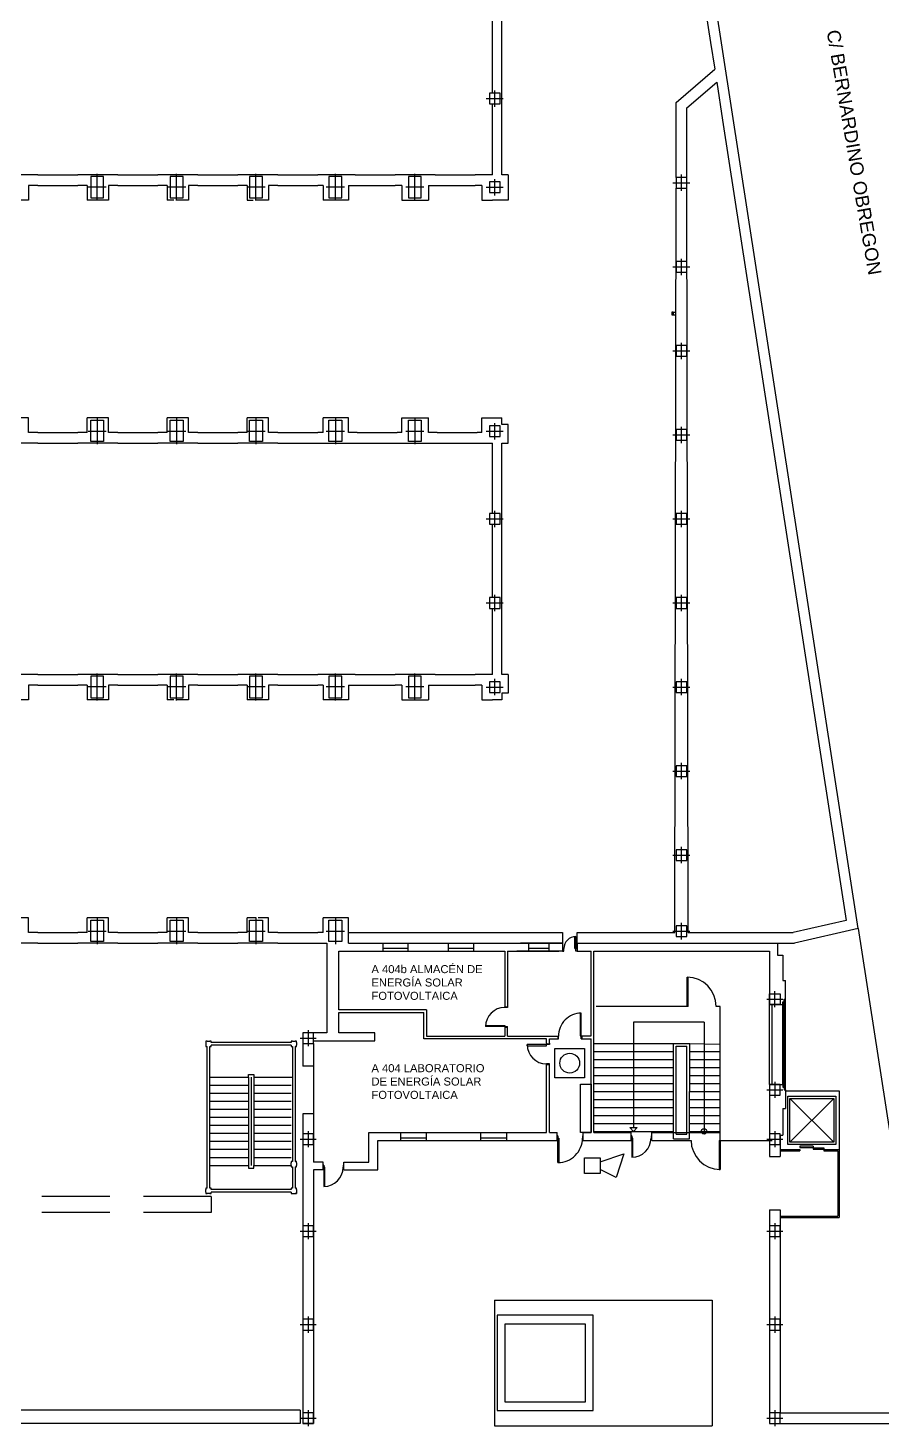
# Model space of a CAD drawing. Header units: millimetres. Extents: x 1471 to 1845, y 158 to 278.
# Drawn here: x 1544.3 to 1576.3, y 185.4 to 237.8 of the extents above; entities that cross this region are included whole.
import ezdxf

# ---------------------------------------------------------------- set-up
doc = ezdxf.new("R2010")
doc.units = ezdxf.units.MM
doc.header["$LTSCALE"] = 0.4
doc.linetypes.add('TRAZOS2', pattern=[9.525, 6.35, -3.175])
for name, color, linetype in [('Anotaciones finas', 92, 'Continuous'), ('Capa1', 150, 'TRAZOS2'), ('CUADROS ELECT', 30, 'Continuous'), ('MOBILIARIO', 7, 'Continuous'), ('MUROS', 7, 'Continuous'), ('NOMBRES', 7, 'Continuous'), ('Terraza y Patio', 150, 'TRAZOS2')]:
    doc.layers.add(name, color=color, linetype=linetype)
doc.layers.add('Incendios', color=7, linetype='Continuous', true_color=0xe60000)
doc.styles.add('PROYECTO', font='arial.ttf')

msp = doc.modelspace()

# ---------------------------------------------------------------- linework, layer by layer
at = {"layer": 'Anotaciones finas'}
for p, q in [((1566.866, 196.059), (1566.89, 196.059)), ((1564.182, 195.224), (1564.142, 195.224))]:
    msp.add_line(p, q, dxfattribs=at)
at = {"layer": 'Capa1'}
msp.add_line((1551.142, 193.95), (1551.142, 193.35), dxfattribs=at)
at = {"layer": 'CUADROS ELECT'}
msp.add_lwpolyline([(1565.386, 198.159), (1565.386, 196.359), (1564.986, 196.359), (1564.986, 198.159)], close=True, dxfattribs=at)
at = {"layer": 'Incendios'}
for p, q in [((1564.032, 199.505), (1565.139, 199.505)), ((1564.032, 198.398), (1564.032, 199.505)), ((1565.139, 199.505), (1565.139, 198.398)), ((1565.139, 198.398), (1564.032, 198.398)), ((1565.728, 195.257), (1566.619, 195.554)), ((1566.619, 195.554), (1566.322, 194.663)), ((1565.134, 195.406), (1565.728, 195.406)), ((1565.134, 194.812), (1565.134, 195.406)), ((1565.728, 195.406), (1565.728, 194.812)), ((1566.322, 194.663), (1565.728, 194.96)), ((1565.728, 194.812), (1565.134, 194.812))]:
    msp.add_line(p, q, dxfattribs=at)
msp.add_circle((1564.585, 198.952), 0.37, dxfattribs=at)
at = {"layer": 'MOBILIARIO'}
msp.add_line((1567.825, 203.85), (1568.525, 203.85), dxfattribs=at)
at = {"layer": 'MUROS'}
for p, q in [((1562.035, 232.25), (1562.035, 241.093)), ((1569.562, 239.187), (1569.867, 237.21)), ((1575.402, 203.996), (1569.957, 239.248)), ((1561.685, 235.308), (1561.685, 238.058)), ((1569.867, 237.21), (1570.022, 236.206)), ((1568.575, 234.954), (1570.022, 236.206)), ((1561.775, 234.8), (1561.775, 235.413)), ((1568.975, 234.754), (1570.097, 235.724)), ((1570.097, 235.724), (1570.317, 234.295)), ((1561.457, 235.108), (1562.093, 235.108)), ((1561.685, 232.25), (1561.685, 234.908)), ((1568.575, 232.15), (1568.575, 234.954)), ((1568.975, 232.15), (1568.975, 234.754)), ((1570.317, 234.295), (1574.95, 204.303)), ((1544.642, 232.25), (1543.142, 232.25)), ((1544.642, 232.25), (1546.142, 232.25)), ((1547.642, 232.25), (1546.142, 232.25)), ((1546.863, 231.283), (1546.863, 232.287)), ((1547.642, 232.25), (1549.142, 232.25)), ((1550.642, 232.25), (1549.142, 232.25)), ((1549.841, 231.283), (1549.841, 232.287)), ((1550.642, 232.25), (1552.142, 232.25)), ((1553.642, 232.25), (1552.142, 232.25)), ((1552.819, 231.283), (1552.819, 232.287)), ((1553.642, 232.25), (1555.142, 232.25)), ((1556.542, 232.25), (1555.142, 232.25)), ((1555.797, 231.283), (1555.797, 232.287)), ((1556.542, 232.25), (1558.042, 232.25)), ((1559.542, 232.25), (1558.042, 232.25)), ((1558.775, 231.283), (1558.775, 232.287)), ((1559.542, 232.25), (1561.042, 232.25)), ((1561.685, 232.25), (1561.042, 232.25)), ((1562.275, 232.25), (1562.035, 232.25)), ((1562.275, 232.25), (1562.275, 231.55)), ((1568.775, 231.643), (1568.775, 232.256)), ((1544.292, 231.85), (1544.292, 231.3)), ((1544.642, 231.85), (1544.292, 231.85)), ((1544.642, 231.85), (1546.142, 231.85)), ((1546.492, 231.85), (1546.142, 231.85)), ((1546.492, 231.85), (1546.492, 231.3)), ((1546.521, 231.8), (1547.205, 231.8)), ((1547.292, 231.85), (1547.292, 231.3)), ((1547.642, 231.85), (1547.292, 231.85)), ((1547.642, 231.85), (1549.142, 231.85)), ((1549.492, 231.85), (1549.142, 231.85)), ((1549.492, 231.85), (1549.492, 231.3)), ((1549.499, 231.8), (1550.183, 231.8)), ((1550.292, 231.85), (1550.292, 231.3)), ((1550.642, 231.85), (1550.292, 231.85)), ((1550.642, 231.85), (1552.142, 231.85)), ((1552.492, 231.85), (1552.142, 231.85)), ((1552.477, 231.8), (1553.161, 231.8)), ((1552.492, 231.85), (1552.492, 231.3)), ((1553.292, 231.85), (1553.292, 231.3)), ((1553.642, 231.85), (1553.292, 231.85)), ((1553.642, 231.85), (1555.142, 231.85)), ((1555.342, 231.85), (1555.142, 231.85)), ((1555.342, 231.85), (1555.342, 231.3)), ((1555.455, 231.8), (1556.139, 231.8)), ((1556.292, 231.85), (1556.542, 231.85)), ((1556.292, 231.85), (1556.292, 231.3)), ((1556.542, 231.85), (1558.042, 231.85)), ((1558.292, 231.85), (1558.042, 231.85)), ((1558.292, 231.85), (1558.292, 231.3)), ((1558.433, 231.8), (1559.117, 231.8)), ((1559.292, 231.85), (1559.542, 231.85)), ((1559.292, 231.85), (1559.292, 231.3)), ((1559.542, 231.85), (1561.042, 231.85)), ((1561.292, 231.85), (1561.042, 231.85)), ((1561.292, 231.85), (1561.292, 231.3)), ((1561.457, 231.785), (1562.093, 231.785)), ((1561.775, 231.478), (1561.775, 232.091)), ((1568.457, 231.95), (1569.093, 231.95)), ((1568.525, 204.4), (1568.575, 231.75)), ((1569.025, 204.4), (1568.975, 231.75)), ((1544.292, 231.3), (1543.492, 231.3)), ((1547.292, 231.3), (1546.492, 231.3)), ((1549.741, 231.3), (1549.492, 231.3)), ((1550.292, 231.3), (1549.841, 231.3)), ((1552.492, 231.3), (1552.719, 231.3)), ((1553.292, 231.3), (1552.819, 231.3)), ((1556.292, 231.3), (1555.342, 231.3)), ((1558.292, 231.3), (1559.292, 231.3)), ((1561.292, 231.3), (1561.685, 231.3)), ((1562.275, 231.3), (1561.685, 231.3)), ((1562.275, 231.55), (1562.275, 231.3)), ((1568.775, 228.493), (1568.775, 229.106)), ((1568.457, 228.8), (1569.093, 228.8)), ((1568.415, 227.1), (1568.575, 227.1)), ((1568.465, 227.1), (1568.415, 227.1)), ((1568.415, 227.1), (1568.415, 227)), ((1568.415, 227), (1568.575, 227)), ((1568.465, 227), (1568.415, 227)), ((1568.465, 227.1), (1568.465, 227)), ((1568.775, 225.343), (1568.775, 225.956)), ((1568.457, 225.65), (1569.093, 225.65)), ((1544.292, 223.135), (1543.492, 223.135)), ((1544.292, 222.585), (1544.292, 223.135)), ((1547.292, 223.135), (1546.492, 223.135)), ((1546.492, 222.585), (1546.492, 223.135)), ((1546.863, 223.153), (1546.863, 222.148)), ((1547.292, 222.585), (1547.292, 223.135)), ((1550.292, 223.135), (1549.492, 223.135)), ((1549.492, 222.585), (1549.492, 223.135)), ((1549.841, 223.153), (1549.841, 222.148)), ((1550.292, 222.585), (1550.292, 223.135)), ((1553.292, 223.135), (1552.492, 223.135)), ((1552.492, 222.585), (1552.492, 223.135)), ((1552.819, 223.153), (1552.819, 222.148)), ((1553.292, 222.585), (1553.292, 223.135)), ((1556.292, 223.135), (1555.342, 223.135)), ((1555.342, 222.585), (1555.342, 223.135)), ((1555.797, 223.153), (1555.797, 222.148)), ((1556.292, 222.585), (1556.292, 223.135)), ((1558.292, 223.135), (1559.292, 223.135)), ((1558.292, 222.585), (1558.292, 223.135)), ((1558.775, 223.153), (1558.775, 222.148)), ((1559.292, 222.585), (1559.292, 223.135)), ((1561.292, 223.135), (1562.045, 223.135)), ((1561.292, 222.585), (1561.292, 223.135)), ((1561.775, 222.328), (1561.775, 222.942)), ((1561.975, 222.436), (1561.975, 222.836)), ((1562.045, 222.885), (1562.045, 223.135)), ((1562.275, 222.885), (1562.045, 222.885)), ((1562.275, 222.185), (1562.275, 222.885)), ((1568.775, 222.193), (1568.775, 222.806)), ((1544.642, 222.585), (1544.292, 222.585)), ((1544.642, 222.585), (1546.142, 222.585)), ((1546.492, 222.585), (1546.142, 222.585)), ((1546.521, 222.636), (1547.205, 222.636)), ((1547.642, 222.585), (1547.292, 222.585)), ((1547.642, 222.585), (1549.142, 222.585)), ((1549.492, 222.585), (1549.142, 222.585)), ((1549.499, 222.636), (1550.183, 222.636)), ((1550.642, 222.585), (1550.292, 222.585)), ((1550.642, 222.585), (1552.142, 222.585)), ((1552.492, 222.585), (1552.142, 222.585)), ((1552.477, 222.636), (1553.161, 222.636)), ((1553.642, 222.585), (1553.292, 222.585)), ((1553.642, 222.585), (1555.142, 222.585)), ((1555.342, 222.585), (1555.142, 222.585)), ((1555.455, 222.636), (1556.139, 222.636)), ((1556.617, 222.585), (1556.292, 222.585)), ((1556.617, 222.585), (1558.117, 222.585)), ((1558.292, 222.585), (1558.117, 222.585)), ((1558.433, 222.636), (1559.117, 222.636)), ((1559.617, 222.585), (1559.292, 222.585)), ((1559.617, 222.585), (1561.117, 222.585)), ((1561.292, 222.585), (1561.117, 222.585)), ((1561.457, 222.636), (1562.093, 222.636)), ((1568.457, 222.5), (1569.093, 222.5)), ((1544.642, 222.185), (1543.142, 222.185)), ((1544.642, 222.185), (1546.142, 222.185)), ((1547.642, 222.185), (1546.142, 222.185)), ((1547.642, 222.185), (1549.142, 222.185)), ((1550.642, 222.185), (1549.142, 222.185)), ((1550.642, 222.185), (1552.142, 222.185)), ((1553.642, 222.185), (1552.142, 222.185)), ((1553.642, 222.185), (1555.142, 222.185)), ((1555.142, 222.185), (1556.617, 222.185)), ((1556.617, 222.185), (1558.117, 222.185)), ((1558.117, 222.185), (1559.617, 222.185)), ((1559.617, 222.185), (1561.117, 222.185)), ((1561.117, 222.185), (1561.685, 222.185)), ((1561.685, 219.55), (1561.685, 222.185)), ((1562.035, 213.515), (1562.035, 222.185)), ((1562.035, 222.185), (1562.275, 222.185)), ((1561.775, 219.043), (1561.775, 219.656)), ((1568.775, 219.043), (1568.775, 219.656)), ((1561.457, 219.35), (1562.093, 219.35)), ((1561.685, 216.4), (1561.685, 219.15)), ((1568.457, 219.35), (1569.093, 219.35)), ((1561.775, 215.893), (1561.775, 216.506)), ((1568.775, 215.893), (1568.775, 216.506)), ((1561.457, 216.2), (1562.093, 216.2)), ((1561.685, 213.515), (1561.685, 216)), ((1568.457, 216.2), (1569.093, 216.2)), ((1544.642, 213.515), (1543.142, 213.515)), ((1544.642, 213.515), (1546.142, 213.515)), ((1547.642, 213.515), (1546.142, 213.515)), ((1546.863, 212.548), (1546.863, 213.552)), ((1547.642, 213.515), (1549.142, 213.515)), ((1550.642, 213.515), (1549.142, 213.515)), ((1549.841, 212.548), (1549.841, 213.552)), ((1550.642, 213.515), (1552.142, 213.515)), ((1553.642, 213.515), (1552.142, 213.515)), ((1552.819, 212.548), (1552.819, 213.552)), ((1553.642, 213.515), (1555.142, 213.515)), ((1556.542, 213.515), (1555.142, 213.515)), ((1555.797, 212.548), (1555.797, 213.552)), ((1556.542, 213.515), (1558.042, 213.515)), ((1559.542, 213.515), (1558.042, 213.515)), ((1558.775, 212.548), (1558.775, 213.552)), ((1559.542, 213.515), (1561.042, 213.515)), ((1561.685, 213.515), (1561.042, 213.515)), ((1561.775, 212.743), (1561.775, 213.356)), ((1562.275, 213.515), (1562.035, 213.515)), ((1562.275, 213.515), (1562.275, 212.815)), ((1568.775, 212.743), (1568.775, 213.356)), ((1544.642, 213.115), (1544.292, 213.115)), ((1544.292, 213.115), (1544.292, 212.565)), ((1544.642, 213.115), (1546.142, 213.115)), ((1546.492, 213.115), (1546.142, 213.115)), ((1546.492, 213.115), (1546.492, 212.565)), ((1546.521, 213.065), (1547.205, 213.065)), ((1547.642, 213.115), (1547.292, 213.115)), ((1547.292, 213.115), (1547.292, 212.565)), ((1547.642, 213.115), (1549.142, 213.115)), ((1549.492, 213.115), (1549.142, 213.115)), ((1549.492, 213.115), (1549.492, 212.565)), ((1549.499, 213.065), (1550.183, 213.065)), ((1550.642, 213.115), (1550.292, 213.115)), ((1550.292, 213.115), (1550.292, 212.565)), ((1550.642, 213.115), (1552.142, 213.115)), ((1552.492, 213.115), (1552.142, 213.115)), ((1552.477, 213.065), (1553.161, 213.065)), ((1552.492, 213.115), (1552.492, 212.565)), ((1553.642, 213.115), (1553.292, 213.115)), ((1553.292, 213.115), (1553.292, 212.565)), ((1553.642, 213.115), (1555.142, 213.115)), ((1555.342, 213.115), (1555.142, 213.115)), ((1555.342, 213.115), (1555.342, 212.565)), ((1555.455, 213.065), (1556.139, 213.065)), ((1556.292, 213.115), (1556.292, 212.565)), ((1556.292, 213.115), (1556.542, 213.115)), ((1556.542, 213.115), (1558.042, 213.115)), ((1558.292, 213.115), (1558.042, 213.115)), ((1558.292, 213.115), (1558.292, 212.565)), ((1558.433, 213.065), (1559.117, 213.065)), ((1559.292, 213.115), (1559.292, 212.565)), ((1559.292, 213.115), (1559.542, 213.115)), ((1559.542, 213.115), (1561.042, 213.115)), ((1561.292, 213.115), (1561.042, 213.115)), ((1561.292, 213.115), (1561.292, 212.565)), ((1561.457, 213.05), (1562.093, 213.05)), ((1561.975, 212.85), (1561.975, 213.25)), ((1562.275, 212.815), (1562.035, 212.815)), ((1562.035, 212.815), (1562.035, 212.565)), ((1568.457, 213.05), (1569.093, 213.05)), ((1544.292, 212.566), (1543.492, 212.566)), ((1547.292, 212.565), (1546.492, 212.565)), ((1549.741, 212.565), (1549.492, 212.565)), ((1550.292, 212.565), (1549.841, 212.565)), ((1553.292, 212.565), (1552.492, 212.565)), ((1555.797, 212.565), (1555.342, 212.565)), ((1556.292, 212.565), (1555.797, 212.565)), ((1558.292, 212.565), (1559.292, 212.565)), ((1561.292, 212.565), (1561.685, 212.565)), ((1562.035, 212.565), (1561.685, 212.565)), ((1568.775, 209.593), (1568.775, 210.206)), ((1568.457, 209.9), (1569.093, 209.9)), ((1568.775, 206.443), (1568.775, 207.056)), ((1568.457, 206.75), (1569.093, 206.75)), ((1544.292, 204.4), (1543.492, 204.4)), ((1544.292, 203.85), (1544.292, 204.4)), ((1546.492, 203.85), (1546.492, 204.4)), ((1547.292, 204.4), (1546.492, 204.4)), ((1546.863, 204.417), (1546.863, 203.413)), ((1547.292, 203.85), (1547.292, 204.4)), ((1549.492, 203.85), (1549.492, 204.4)), ((1550.292, 204.4), (1549.492, 204.4)), ((1549.841, 204.417), (1549.841, 203.413)), ((1550.292, 203.85), (1550.292, 204.4)), ((1552.492, 203.85), (1552.492, 204.4)), ((1552.819, 204.4), (1552.492, 204.4)), ((1552.819, 204.417), (1552.819, 203.413)), ((1553.292, 204.4), (1552.896, 204.4)), ((1553.292, 203.85), (1553.292, 204.4)), ((1555.342, 203.85), (1555.342, 204.4)), ((1556.292, 204.4), (1555.342, 204.4)), ((1555.797, 204.417), (1555.797, 203.413)), ((1556.292, 203.45), (1556.292, 204.4)), ((1568.525, 203.85), (1568.525, 204.4)), ((1569.025, 203.85), (1569.025, 204.4)), ((1544.642, 203.85), (1544.292, 203.85)), ((1544.642, 203.85), (1546.142, 203.85)), ((1546.492, 203.85), (1546.142, 203.85)), ((1546.521, 203.901), (1547.205, 203.901)), ((1547.642, 203.85), (1547.292, 203.85)), ((1547.642, 203.85), (1549.142, 203.85)), ((1549.492, 203.85), (1549.142, 203.85)), ((1549.499, 203.901), (1550.183, 203.901)), ((1550.642, 203.85), (1550.292, 203.85)), ((1550.642, 203.85), (1552.142, 203.85)), ((1552.492, 203.85), (1552.142, 203.85)), ((1552.477, 203.901), (1553.161, 203.901)), ((1553.642, 203.85), (1553.292, 203.85)), ((1553.642, 203.85), (1555.142, 203.85)), ((1555.342, 203.85), (1555.142, 203.85)), ((1555.455, 203.901), (1556.139, 203.901)), ((1556.292, 203.85), (1564.317, 203.85)), ((1564.317, 203.85), (1564.317, 203.45)), ((1564.865, 203.85), (1568.525, 203.85)), ((1564.865, 203.45), (1564.865, 203.85)), ((1568.457, 203.901), (1569.093, 203.901)), ((1568.775, 203.593), (1568.775, 204.206)), ((1569.025, 203.85), (1572.969, 203.85)), ((1574.95, 204.303), (1572.969, 203.85)), ((1575.402, 203.996), (1573.014, 203.45)), ((1575.402, 203.996), (1578.171, 186.072)), ((1544.642, 203.45), (1543.142, 203.45)), ((1544.642, 203.45), (1546.142, 203.45)), ((1547.642, 203.45), (1546.142, 203.45)), ((1547.642, 203.45), (1549.142, 203.45)), ((1550.642, 203.45), (1549.142, 203.45)), ((1550.642, 203.45), (1552.142, 203.45)), ((1553.642, 203.45), (1552.142, 203.45)), ((1553.642, 203.45), (1555.142, 203.45)), ((1555.142, 203.45), (1555.475, 203.45)), ((1555.475, 203.45), (1555.475, 200.094)), ((1556.292, 203.45), (1564.317, 203.45)), ((1557.572, 203.45), (1557.572, 203.15)), ((1558.527, 203.15), (1558.527, 203.45)), ((1560.03, 203.45), (1560.03, 203.15)), ((1560.985, 203.15), (1560.985, 203.45)), ((1564.317, 203.45), (1562.74, 203.45)), ((1563.038, 203.45), (1563.038, 203.15)), ((1563.815, 203.15), (1563.815, 203.45)), ((1564.317, 203.45), (1564.317, 203.15)), ((1564.775, 203.25), (1564.775, 203.7)), ((1564.775, 203.7), (1564.815, 203.7)), ((1564.815, 203.7), (1564.815, 203.25)), ((1564.865, 203.45), (1573.014, 203.45)), ((1564.865, 203.45), (1564.865, 203.15)), ((1572.375, 203.45), (1572.375, 203)), ((1555.925, 200.95), (1555.925, 203.15)), ((1555.925, 203.15), (1562.147, 203.15)), ((1558.527, 203.25), (1557.572, 203.25)), ((1557.572, 203.15), (1558.527, 203.15)), ((1560.985, 203.25), (1560.03, 203.25)), ((1560.03, 203.15), (1560.985, 203.15)), ((1562.147, 203.15), (1562.147, 201.066)), ((1562.248, 203.15), (1562.248, 201.066)), ((1562.248, 203.15), (1564.181, 203.15)), ((1564.317, 203.15), (1562.604, 203.15)), ((1563.815, 203.25), (1563.038, 203.25)), ((1563.038, 203.15), (1563.815, 203.15)), ((1564.367, 203.25), (1564.317, 203.25)), ((1564.317, 203.15), (1564.367, 203.15)), ((1564.367, 203.15), (1564.367, 203.25)), ((1564.367, 203.15), (1564.367, 203.25)), ((1564.775, 203.25), (1564.815, 203.25)), ((1564.815, 203.15), (1564.815, 203.25)), ((1564.815, 203.25), (1564.865, 203.25)), ((1564.865, 203.15), (1564.815, 203.15)), ((1564.865, 203.15), (1565.386, 203.15)), ((1565.386, 199.976), (1565.386, 203.15)), ((1565.486, 203.15), (1572.075, 203.15)), ((1565.486, 196.359), (1565.486, 203.15)), ((1572.075, 203.15), (1572.075, 201.15)), ((1572.375, 203), (1572.575, 203)), ((1572.575, 203), (1572.575, 202.05)), ((1568.99, 201.079), (1568.99, 202.169)), ((1569.03, 201.079), (1569.03, 202.169)), ((1572.575, 202.05), (1572.675, 202.05)), ((1572.675, 201.35), (1572.675, 202.05)), ((1571.975, 201.35), (1572.575, 201.35)), ((1572.275, 201.05), (1572.275, 201.65)), ((1572.575, 201.15), (1572.575, 201.25)), ((1572.575, 201.25), (1572.625, 201.25)), ((1572.625, 201.35), (1572.675, 201.35)), ((1572.625, 201.25), (1572.625, 201.35)), ((1572.625, 198.05), (1572.625, 201.25)), ((1572.675, 197.95), (1572.675, 201.35)), ((1559.211, 200.95), (1555.925, 200.95)), ((1555.925, 200.85), (1559.111, 200.85)), ((1555.925, 200.094), (1555.925, 200.85)), ((1559.111, 199.859), (1559.111, 200.85)), ((1559.211, 200.95), (1559.211, 199.959)), ((1562.147, 201.066), (1562.248, 201.066)), ((1562.147, 201.041), (1562.147, 201.066)), ((1562.248, 201.041), (1562.147, 201.041)), ((1562.248, 201.066), (1562.248, 201.041)), ((1565.015, 200.826), (1564.975, 200.826)), ((1564.975, 200.826), (1564.975, 199.976)), ((1565.015, 199.976), (1565.015, 200.826)), ((1569.03, 201.079), (1565.575, 201.079)), ((1569.03, 201.169), (1568.99, 201.169)), ((1569.03, 201.079), (1568.99, 201.079)), ((1570.226, 201.079), (1570.08, 201.079)), ((1570.226, 199.659), (1570.226, 201.079)), ((1572.075, 201.15), (1572.575, 201.15)), ((1572.075, 198.15), (1572.075, 201.15)), ((1572.175, 198.15), (1572.175, 201.15)), ((1572.575, 198.15), (1572.575, 201.15)), ((1554.775, 200.194), (1554.775, 199.594)), ((1561.428, 200.361), (1561.428, 200.321)), ((1561.428, 200.361), (1562.148, 200.361)), ((1562.148, 200.321), (1561.428, 200.321)), ((1562.148, 200.361), (1562.148, 200.321)), ((1562.148, 200.321), (1562.148, 200.296)), ((1562.148, 200.321), (1562.248, 200.321)), ((1562.148, 200.296), (1562.248, 200.296)), ((1562.148, 200.296), (1562.148, 199.959)), ((1562.248, 200.296), (1562.248, 200.321)), ((1562.248, 199.959), (1562.248, 200.296)), ((1566.975, 200.489), (1566.975, 196.536)), ((1569.621, 200.489), (1566.975, 200.489)), ((1569.621, 200.489), (1569.621, 196.394)), ((1550.992, 199.772), (1550.942, 199.772)), ((1550.942, 199.772), (1550.942, 199.722)), ((1550.942, 199.722), (1550.942, 199.622)), ((1550.992, 199.772), (1551.092, 199.772)), ((1551.142, 199.772), (1551.092, 199.772)), ((1551.142, 199.722), (1551.142, 199.772)), ((1554.142, 199.722), (1551.142, 199.722)), ((1554.142, 199.772), (1554.142, 199.722)), ((1554.192, 199.772), (1554.142, 199.772)), ((1554.192, 199.772), (1554.292, 199.772)), ((1554.342, 199.772), (1554.292, 199.772)), ((1554.342, 199.722), (1554.342, 199.772)), ((1554.342, 199.722), (1554.342, 199.622)), ((1554.475, 199.894), (1555.075, 199.894)), ((1554.575, 200.094), (1554.575, 198.844)), ((1555.475, 200.094), (1554.975, 200.094)), ((1554.975, 199.794), (1557.275, 199.794)), ((1554.975, 199.694), (1554.975, 195.239)), ((1557.275, 200.094), (1555.925, 200.094)), ((1557.275, 199.794), (1557.275, 200.094)), ((1563.711, 199.859), (1559.111, 199.859)), ((1559.211, 199.959), (1562.148, 199.959)), ((1562.248, 199.959), (1564.167, 199.959)), ((1563.711, 199.696), (1563.711, 199.859)), ((1563.711, 199.696), (1563.711, 199.671)), ((1563.711, 199.646), (1563.711, 199.671)), ((1563.711, 199.671), (1563.826, 199.671)), ((1563.826, 199.696), (1563.826, 199.859)), ((1563.826, 199.859), (1564.167, 199.859)), ((1563.826, 199.696), (1563.826, 199.671)), ((1563.826, 199.671), (1563.826, 199.646)), ((1564.137, 199.959), (1564.167, 199.959)), ((1564.137, 199.959), (1564.137, 199.859)), ((1564.167, 199.859), (1564.167, 199.959)), ((1564.975, 199.976), (1565.015, 199.976)), ((1565.015, 199.976), (1565.386, 199.976)), ((1565.015, 199.976), (1565.04, 199.976)), ((1565.015, 199.859), (1565.015, 199.976)), ((1565.015, 199.859), (1565.386, 199.859)), ((1565.04, 199.976), (1565.04, 199.859)), ((1565.386, 196.359), (1565.386, 199.859)), ((1565.486, 199.694), (1568.475, 199.694)), ((1568.475, 196.117), (1568.475, 199.694)), ((1568.475, 199.694), (1569.075, 199.694)), ((1569.075, 196.117), (1569.086, 199.694)), ((1569.086, 199.694), (1570.226, 199.659)), ((1570.226, 196.059), (1570.226, 199.659)), ((1550.942, 199.622), (1550.942, 199.572)), ((1550.942, 199.572), (1550.992, 199.572)), ((1550.992, 194.272), (1550.992, 199.572)), ((1551.092, 194.272), (1551.092, 199.572)), ((1551.092, 199.572), (1551.142, 199.572)), ((1554.142, 199.622), (1551.142, 199.622)), ((1551.142, 199.572), (1551.142, 199.622)), ((1554.142, 199.622), (1554.142, 199.572)), ((1554.142, 199.572), (1554.192, 199.572)), ((1554.192, 199.572), (1554.192, 195.272)), ((1554.292, 199.572), (1554.292, 195.272)), ((1554.292, 199.572), (1554.342, 199.572)), ((1554.342, 199.572), (1554.342, 199.622)), ((1563.711, 199.646), (1562.991, 199.646)), ((1562.991, 199.606), (1562.991, 199.646)), ((1562.991, 199.606), (1563.711, 199.606)), ((1563.826, 199.646), (1563.711, 199.646)), ((1563.711, 199.606), (1563.711, 199.646)), ((1565.486, 199.394), (1568.475, 199.394)), ((1565.486, 199.394), (1568.475, 199.394)), ((1568.575, 196.294), (1568.575, 199.594)), ((1568.575, 199.594), (1568.975, 199.594)), ((1568.975, 196.294), (1568.975, 199.594)), ((1569.075, 199.394), (1570.226, 199.394)), ((1569.086, 199.394), (1570.226, 199.394)), ((1554.975, 198.844), (1554.575, 198.844)), ((1563.711, 198.901), (1563.711, 198.926)), ((1563.826, 198.926), (1563.711, 198.926)), ((1563.711, 196.359), (1563.711, 198.901)), ((1563.711, 198.901), (1563.826, 198.901)), ((1563.826, 198.926), (1563.826, 198.921)), ((1563.826, 198.896), (1563.826, 198.921)), ((1563.826, 196.359), (1563.826, 198.901)), ((1565.486, 199.094), (1568.475, 199.094)), ((1565.486, 199.094), (1568.475, 199.094)), ((1565.486, 198.794), (1568.475, 198.794)), ((1569.075, 199.094), (1570.226, 199.094)), ((1569.075, 198.794), (1570.226, 198.794)), ((1551.092, 198.422), (1552.542, 198.422)), ((1551.092, 198.122), (1552.542, 198.122)), ((1552.542, 198.422), (1552.542, 198.522)), ((1552.542, 198.522), (1552.742, 198.522)), ((1552.542, 198.422), (1552.542, 195.122)), ((1552.642, 198.422), (1552.642, 195.122)), ((1552.742, 198.522), (1552.742, 198.422)), ((1552.742, 198.422), (1554.192, 198.422)), ((1552.742, 198.422), (1552.742, 195.122)), ((1552.742, 198.122), (1554.142, 198.122)), ((1565.486, 198.494), (1568.475, 198.494)), ((1565.486, 198.194), (1568.475, 198.194)), ((1569.075, 198.494), (1570.226, 198.494)), ((1569.075, 198.194), (1570.226, 198.194)), ((1572.075, 198.15), (1572.575, 198.15)), ((1572.075, 198.15), (1572.075, 195.45)), ((1572.275, 198.25), (1572.275, 197.65)), ((1572.575, 198.15), (1572.575, 198.05)), ((1551.092, 197.822), (1552.542, 197.822)), ((1552.742, 197.822), (1554.142, 197.822)), ((1565.486, 197.894), (1568.475, 197.894)), ((1565.486, 197.594), (1568.475, 197.594)), ((1569.075, 197.894), (1570.226, 197.894)), ((1569.075, 197.594), (1570.226, 197.594)), ((1571.975, 197.95), (1572.575, 197.95)), ((1572.575, 198.05), (1572.625, 198.05)), ((1572.625, 198.05), (1572.625, 197.95)), ((1572.625, 197.95), (1572.675, 197.95)), ((1572.675, 197.95), (1572.675, 197.25)), ((1572.675, 197.92), (1574.695, 197.92)), ((1574.491, 197.632), (1572.837, 195.986)), ((1572.837, 197.632), (1574.491, 195.986)), ((1574.695, 197.92), (1574.695, 195.72)), ((1551.092, 197.522), (1552.542, 197.522)), ((1551.092, 197.222), (1552.542, 197.222)), ((1552.742, 197.522), (1554.142, 197.522)), ((1552.742, 197.222), (1554.142, 197.222)), ((1554.975, 197.05), (1554.575, 197.05)), ((1554.575, 197.05), (1554.575, 196.818)), ((1565.486, 197.294), (1568.475, 197.294)), ((1569.075, 197.294), (1570.226, 197.294)), ((1572.575, 197.25), (1572.575, 196.25)), ((1572.575, 197.25), (1572.675, 197.25)), ((1551.092, 196.922), (1552.542, 196.922)), ((1551.092, 196.622), (1552.542, 196.622)), ((1552.742, 196.922), (1554.142, 196.922)), ((1552.742, 196.622), (1554.142, 196.622)), ((1554.575, 196.95), (1554.575, 194.817)), ((1565.486, 196.994), (1568.475, 196.994)), ((1565.486, 196.694), (1568.475, 196.694)), ((1566.834, 196.536), (1567.117, 196.536)), ((1566.975, 196.394), (1566.834, 196.536)), ((1566.975, 196.394), (1567.117, 196.536)), ((1569.075, 196.994), (1570.226, 196.994)), ((1569.075, 196.694), (1570.226, 196.694)), ((1551.092, 196.322), (1552.542, 196.322)), ((1551.092, 196.022), (1552.542, 196.022)), ((1552.742, 196.322), (1554.142, 196.322)), ((1552.742, 196.022), (1554.142, 196.022)), ((1554.475, 196.1), (1555.075, 196.1)), ((1554.775, 196.4), (1554.775, 195.8)), ((1557.054, 195.235), (1557.054, 196.359)), ((1557.054, 196.359), (1563.711, 196.359)), ((1557.391, 196.059), (1564.117, 196.059)), ((1557.391, 194.959), (1557.391, 196.059)), ((1558.251, 196.059), (1558.251, 196.359)), ((1558.251, 196.159), (1559.207, 196.159)), ((1559.207, 196.359), (1559.207, 196.059)), ((1561.253, 196.059), (1561.253, 196.359)), ((1561.253, 196.159), (1562.209, 196.159)), ((1562.209, 196.359), (1562.209, 196.059)), ((1563.826, 196.359), (1564.117, 196.359)), ((1563.826, 196.359), (1564.117, 196.359)), ((1564.117, 196.059), (1564.117, 196.359)), ((1564.117, 196.144), (1564.117, 196.224)), ((1564.142, 196.224), (1564.117, 196.224)), ((1564.142, 196.144), (1564.117, 196.144)), ((1564.142, 196.224), (1564.142, 196.144)), ((1564.142, 196.144), (1564.182, 196.144)), ((1564.142, 195.224), (1564.142, 196.144)), ((1564.182, 196.144), (1564.182, 195.224)), ((1565.065, 196.224), (1565.065, 196.144)), ((1565.095, 196.224), (1565.065, 196.224)), ((1565.095, 196.144), (1565.065, 196.144)), ((1565.095, 196.059), (1565.095, 196.359)), ((1565.095, 196.359), (1565.386, 196.359)), ((1565.095, 196.144), (1565.095, 196.224)), ((1565.095, 196.059), (1566.866, 196.059)), ((1565.486, 196.394), (1568.475, 196.394)), ((1565.486, 196.359), (1566.89, 196.359)), ((1566.89, 196.059), (1566.89, 196.359)), ((1566.915, 196.224), (1566.89, 196.224)), ((1566.915, 196.144), (1566.89, 196.144)), ((1566.915, 196.224), (1566.915, 196.144)), ((1566.915, 196.144), (1566.915, 195.424)), ((1566.955, 196.144), (1566.915, 196.144)), ((1566.955, 195.424), (1566.955, 196.144)), ((1567.635, 196.224), (1567.635, 196.144)), ((1567.665, 196.224), (1567.635, 196.224)), ((1567.665, 196.144), (1567.635, 196.144)), ((1567.665, 196.059), (1567.665, 196.359)), ((1567.665, 196.359), (1570.226, 196.359)), ((1567.665, 196.059), (1567.826, 196.059)), ((1567.826, 196.059), (1569.136, 196.059)), ((1568.475, 196.117), (1569.075, 196.117)), ((1568.575, 196.294), (1568.975, 196.294)), ((1569.075, 196.394), (1570.226, 196.394)), ((1569.075, 196.059), (1569.136, 196.059)), ((1570.186, 196.059), (1572.075, 196.059)), ((1570.186, 196.059), (1572.175, 196.059)), ((1570.186, 196.059), (1570.186, 194.969)), ((1570.186, 196.059), (1570.226, 196.059)), ((1570.226, 196.059), (1570.226, 194.969)), ((1571.975, 196.1), (1572.575, 196.1)), ((1572.275, 196.4), (1572.275, 195.8)), ((1572.475, 196.25), (1572.475, 195.45)), ((1572.475, 196.25), (1572.575, 196.25)), ((1551.092, 195.722), (1552.542, 195.722)), ((1552.742, 195.722), (1554.142, 195.722)), ((1570.186, 195.969), (1570.226, 195.969)), ((1572.475, 195.72), (1573.215, 195.72)), ((1572.475, 195.67), (1573.215, 195.67)), ((1573.715, 195.846), (1573.215, 195.846)), ((1573.215, 195.846), (1573.215, 195.796)), ((1573.215, 195.796), (1573.715, 195.796)), ((1573.215, 195.72), (1573.215, 195.67)), ((1573.715, 195.846), (1573.715, 195.796)), ((1573.715, 195.782), (1573.715, 195.732)), ((1573.715, 195.782), (1574.115, 195.782)), ((1573.715, 195.732), (1574.115, 195.732)), ((1574.115, 195.782), (1574.115, 195.732)), ((1574.115, 195.72), (1574.515, 195.72)), ((1574.115, 195.72), (1574.115, 195.67)), ((1574.115, 195.67), (1574.515, 195.67)), ((1574.515, 195.72), (1574.695, 195.72)), ((1574.515, 195.72), (1574.515, 195.67)), ((1574.515, 195.72), (1574.515, 195.67)), ((1574.515, 195.67), (1574.645, 195.67)), ((1574.645, 195.67), (1574.645, 193.22)), ((1574.695, 195.72), (1574.695, 193.17)), ((1551.092, 195.422), (1552.542, 195.422)), ((1551.092, 195.122), (1552.542, 195.122)), ((1552.542, 195.122), (1552.542, 195.022)), ((1552.542, 195.022), (1552.742, 195.022)), ((1552.742, 195.422), (1554.142, 195.422)), ((1552.742, 195.122), (1554.142, 195.122)), ((1552.742, 195.022), (1552.742, 195.122)), ((1554.192, 195.272), (1554.142, 195.272)), ((1554.142, 195.272), (1554.142, 195.222)), ((1554.142, 195.122), (1554.142, 195.222)), ((1554.142, 195.122), (1554.142, 195.072)), ((1554.142, 195.072), (1554.192, 195.072)), ((1554.192, 195.072), (1554.192, 194.272)), ((1554.342, 195.272), (1554.292, 195.272)), ((1554.292, 195.072), (1554.342, 195.072)), ((1554.292, 195.072), (1554.292, 194.272)), ((1554.342, 195.222), (1554.342, 195.272)), ((1554.342, 195.222), (1554.342, 195.122)), ((1554.342, 195.072), (1554.342, 195.122)), ((1555.341, 195.235), (1554.975, 195.235)), ((1554.975, 194.959), (1554.975, 186.55)), ((1555.341, 194.959), (1554.975, 194.959)), ((1555.341, 194.959), (1555.341, 195.235)), ((1555.341, 195.105), (1555.341, 195.185)), ((1555.366, 195.131), (1555.341, 195.131)), ((1555.366, 195.051), (1555.341, 195.051)), ((1555.366, 195.131), (1555.366, 195.051)), ((1555.366, 195.051), (1555.366, 194.331)), ((1555.406, 195.051), (1555.366, 195.051)), ((1555.406, 194.331), (1555.406, 195.051)), ((1556.086, 195.131), (1556.086, 195.051)), ((1556.116, 195.131), (1556.086, 195.131)), ((1556.116, 195.051), (1556.086, 195.051)), ((1556.116, 195.235), (1557.054, 195.235)), ((1556.116, 194.959), (1556.116, 195.235)), ((1556.116, 195.105), (1556.116, 195.185)), ((1556.116, 194.959), (1557.391, 194.959)), ((1566.955, 195.424), (1566.915, 195.424)), ((1570.186, 194.969), (1570.226, 194.969)), ((1572.075, 195.45), (1572.475, 195.45)), ((1554.575, 194.83), (1554.575, 186.563)), ((1550.992, 194.272), (1550.942, 194.272)), ((1550.942, 194.272), (1550.942, 194.222)), ((1550.942, 194.122), (1550.942, 194.222)), ((1550.942, 194.122), (1550.942, 194.072)), ((1550.942, 194.072), (1550.992, 194.072)), ((1551.092, 194.072), (1550.992, 194.072)), ((1551.142, 194.272), (1551.092, 194.272)), ((1551.092, 194.072), (1551.142, 194.072)), ((1551.142, 194.222), (1551.142, 194.272)), ((1554.142, 194.222), (1551.142, 194.222)), ((1554.142, 194.122), (1551.142, 194.122)), ((1551.142, 194.072), (1551.142, 194.122)), ((1554.192, 194.272), (1554.142, 194.272)), ((1554.142, 194.272), (1554.142, 194.222)), ((1554.142, 194.122), (1554.142, 194.072)), ((1554.142, 194.072), (1554.342, 194.072)), ((1554.342, 194.272), (1554.292, 194.272)), ((1554.342, 194.222), (1554.342, 194.272)), ((1554.342, 194.222), (1554.342, 194.222)), ((1554.342, 194.222), (1554.342, 194.072)), ((1554.342, 194.072), (1554.342, 194.122)), ((1555.406, 194.331), (1555.366, 194.331)), ((1572.075, 193.45), (1572.475, 193.45)), ((1572.075, 193.45), (1572.075, 189.95)), ((1572.475, 193.45), (1572.475, 189.95)), ((1554.775, 192.95), (1554.775, 192.35)), ((1572.275, 192.95), (1572.275, 192.35)), ((1572.475, 193.22), (1574.645, 193.22)), ((1572.475, 193.17), (1574.695, 193.17)), ((1554.475, 192.65), (1555.075, 192.65)), ((1571.975, 192.65), (1572.575, 192.65)), ((1561.758, 190.065), (1561.758, 185.363)), ((1561.758, 190.065), (1569.923, 190.065)), ((1569.923, 190.065), (1569.923, 185.363)), ((1572.075, 189.95), (1572.075, 186.45)), ((1572.475, 189.95), (1572.475, 186.45)), ((1554.775, 189.45), (1554.775, 188.85)), ((1561.858, 189.504), (1561.858, 185.934)), ((1565.468, 189.504), (1561.858, 189.504)), ((1565.468, 185.934), (1565.468, 189.504)), ((1572.275, 189.45), (1572.275, 188.85)), ((1554.475, 189.15), (1555.075, 189.15)), ((1562.153, 189.168), (1562.153, 186.26)), ((1565.183, 189.168), (1562.153, 189.168)), ((1565.183, 186.26), (1565.183, 189.168)), ((1571.975, 189.15), (1572.575, 189.15)), ((1554.575, 186.55), (1554.575, 185.45)), ((1554.975, 186.55), (1554.975, 185.45)), ((1562.153, 186.26), (1565.183, 186.26)), ((1572.075, 186.45), (1572.075, 185.45)), ((1572.475, 186.45), (1572.475, 185.85)), ((1554.475, 185.95), (1511.354, 185.95)), ((1554.475, 185.95), (1550.525, 185.95)), ((1554.475, 185.95), (1554.475, 185.45)), ((1554.475, 185.65), (1555.075, 185.65)), ((1554.775, 185.95), (1554.775, 185.35)), ((1561.858, 185.934), (1565.468, 185.934)), ((1571.975, 185.65), (1572.575, 185.65)), ((1572.275, 185.95), (1572.275, 185.35)), ((1572.475, 185.85), (1575.925, 185.85)), ((1575.925, 185.85), (1577.94, 185.85)), ((1554.475, 185.45), (1510.568, 185.45)), ((1552.105, 185.45), (1550.525, 185.45)), ((1554.475, 185.45), (1552.181, 185.45)), ((1554.975, 185.45), (1554.575, 185.45)), ((1561.758, 185.363), (1569.923, 185.363)), ((1572.075, 185.45), (1575.925, 185.45)), ((1575.925, 185.45), (1577.726, 185.45))]:
    msp.add_line(p, q, dxfattribs=at)
for points in [[(1561.575, 234.908), (1561.975, 234.908), (1561.975, 235.308), (1561.575, 235.308)], [(1547.105, 232.187), (1546.621, 232.187), (1546.621, 231.383), (1547.105, 231.383)], [(1550.083, 232.187), (1549.599, 232.187), (1549.599, 231.383), (1550.083, 231.383)], [(1553.061, 232.187), (1552.577, 232.187), (1552.577, 231.383), (1553.061, 231.383)], [(1556.039, 232.187), (1555.555, 232.187), (1555.555, 231.383), (1556.039, 231.383)], [(1559.017, 232.187), (1558.533, 232.187), (1558.533, 231.383), (1559.017, 231.383)], [(1568.575, 231.75), (1568.975, 231.75), (1568.975, 232.15), (1568.575, 232.15)], [(1561.575, 231.585), (1561.975, 231.585), (1561.975, 231.985), (1561.575, 231.985)], [(1568.575, 228.6), (1568.975, 228.6), (1568.975, 229), (1568.575, 229)], [(1568.575, 225.45), (1568.975, 225.45), (1568.975, 225.85), (1568.575, 225.85)], [(1547.105, 222.248), (1546.621, 222.248), (1546.621, 223.053), (1547.105, 223.053)], [(1550.083, 222.248), (1549.599, 222.248), (1549.599, 223.053), (1550.083, 223.053)], [(1553.061, 222.248), (1552.577, 222.248), (1552.577, 223.053), (1553.061, 223.053)], [(1556.039, 222.248), (1555.555, 222.248), (1555.555, 223.053), (1556.039, 223.053)], [(1559.017, 222.248), (1558.533, 222.248), (1558.533, 223.053), (1559.017, 223.053)], [(1561.575, 222.436), (1561.975, 222.436), (1561.975, 222.836), (1561.575, 222.836)], [(1568.575, 222.3), (1568.975, 222.3), (1568.975, 222.7), (1568.575, 222.7)], [(1561.575, 219.15), (1561.975, 219.15), (1561.975, 219.55), (1561.575, 219.55)], [(1568.575, 219.15), (1568.975, 219.15), (1568.975, 219.55), (1568.575, 219.55)], [(1561.575, 216), (1561.975, 216), (1561.975, 216.4), (1561.575, 216.4)], [(1568.575, 216), (1568.975, 216), (1568.975, 216.4), (1568.575, 216.4)], [(1547.105, 213.452), (1546.621, 213.452), (1546.621, 212.648), (1547.105, 212.648)], [(1550.083, 213.452), (1549.599, 213.452), (1549.599, 212.648), (1550.083, 212.648)], [(1553.061, 213.452), (1552.577, 213.452), (1552.577, 212.648), (1553.061, 212.648)], [(1556.039, 213.452), (1555.555, 213.452), (1555.555, 212.648), (1556.039, 212.648)], [(1559.017, 213.452), (1558.533, 213.452), (1558.533, 212.648), (1559.017, 212.648)], [(1561.575, 212.85), (1561.975, 212.85), (1561.975, 213.25), (1561.575, 213.25)], [(1568.575, 212.85), (1568.975, 212.85), (1568.975, 213.25), (1568.575, 213.25)], [(1568.575, 209.7), (1568.975, 209.7), (1568.975, 210.1), (1568.575, 210.1)], [(1568.575, 206.55), (1568.975, 206.55), (1568.975, 206.95), (1568.575, 206.95)], [(1547.105, 203.513), (1546.621, 203.513), (1546.621, 204.317), (1547.105, 204.317)], [(1550.083, 203.513), (1549.599, 203.513), (1549.599, 204.317), (1550.083, 204.317)], [(1553.061, 203.513), (1552.577, 203.513), (1552.577, 204.317), (1553.061, 204.317)], [(1556.039, 203.513), (1555.555, 203.513), (1555.555, 204.317), (1556.039, 204.317)], [(1568.575, 203.701), (1568.975, 203.701), (1568.975, 204.101), (1568.575, 204.101)], [(1572.075, 201.55), (1572.475, 201.55), (1572.475, 201.15), (1572.075, 201.15)], [(1554.575, 199.694), (1554.975, 199.694), (1554.975, 200.094), (1554.575, 200.094)], [(1572.075, 197.75), (1572.475, 197.75), (1572.475, 198.15), (1572.075, 198.15)], [(1574.571, 195.906), (1572.763, 195.906), (1572.763, 197.711), (1574.571, 197.711)], [(1574.491, 195.986), (1572.837, 195.986), (1572.837, 197.632), (1574.491, 197.632)], [(1554.575, 195.9), (1554.975, 195.9), (1554.975, 196.3), (1554.575, 196.3)], [(1572.075, 195.9), (1572.475, 195.9), (1572.475, 196.3), (1572.075, 196.3)], [(1554.575, 192.45), (1554.975, 192.45), (1554.975, 192.85), (1554.575, 192.85)], [(1572.075, 192.45), (1572.475, 192.45), (1572.475, 192.85), (1572.075, 192.85)], [(1554.575, 188.95), (1554.975, 188.95), (1554.975, 189.35), (1554.575, 189.35)], [(1572.075, 188.95), (1572.475, 188.95), (1572.475, 189.35), (1572.075, 189.35)], [(1554.575, 185.45), (1554.975, 185.45), (1554.975, 185.85), (1554.575, 185.85)], [(1572.075, 185.45), (1572.475, 185.45), (1572.475, 185.85), (1572.075, 185.85)]]:
    msp.add_lwpolyline(points, close=True, dxfattribs=at)
msp.add_circle((1569.621, 196.394), 0.1, dxfattribs=at)
for centre, radius, start, end in [((1564.817, 203.25), 0.45, 90.2546, 180), ((1568.99, 201.079), 1.09, 0, 90), ((1562.148, 200.321), 0.72, 90, 180), ((1565.015, 199.976), 0.85, 90, 181.146), ((1563.711, 199.646), 0.72, 180, 270), ((1564.145, 196.144), 0.92, 269.8132, 0), ((1566.915, 196.144), 0.72, 270, 0), ((1570.226, 196.059), 1.09, 180, 270), ((1555.366, 195.051), 0.72, 270, 0)]:
    msp.add_arc(centre, radius, start, end, dxfattribs=at)
at = {"layer": 'Terraza y Patio'}
for p, q in [((1551.142, 193.95), (1510.568, 193.95)), ((1551.142, 193.35), (1511.354, 193.35))]:
    msp.add_line(p, q, dxfattribs=at)

# ---------------------------------------------------------------- texts
at = {"layer": 'Anotaciones finas', "char_height": 0.3, "attachment_point": 1, "style": 'PROYECTO'}
for s, insert in [('A 404b ALMACÉN DE ENERGÍA SOLAR FOTOVOLTAICA', (1557.15, 202.626)), ('A 404 LABORATORIO DE ENERGÍA SOLAR FOTOVOLTAICA', (1557.15, 198.914))]:
    msp.add_mtext_dynamic_manual_height_columns(s, width=4.31434, gutter_width=12.5, heights=[0], dxfattribs=dict(at, insert=insert))
at = {"layer": 'NOMBRES', "style": 'PROYECTO'}
msp.add_text('C/ BERNARDINO OBREGON', height=0.5, rotation=279.7528, dxfattribs=at).set_placement((1574.217, 237.637))

doc.saveas('drawing.dxf')
